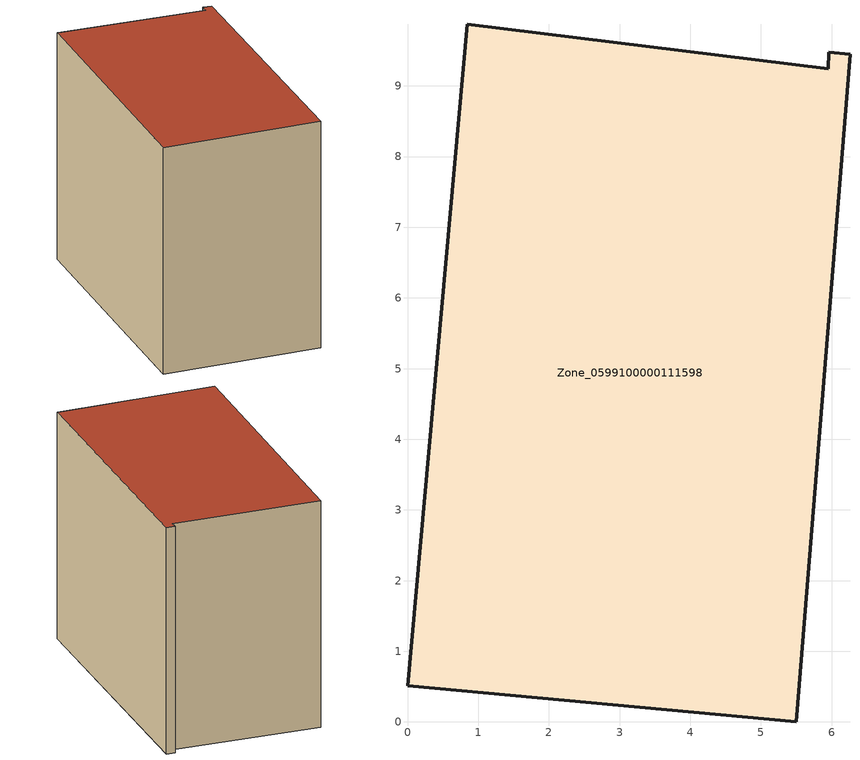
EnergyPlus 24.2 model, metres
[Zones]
Zone_0599100000111598
 floor ground (C_G): 5.5,0 0,0.51 0.84,9.88 5.95,9.24 5.96,9.48 6.26,9.45 z0.39
 wall outside (C_F): 5.5,0 6.26,9.45 5.96,9.48 5.95,9.24 0.84,9.88 0,0.51 5.5,0 z0.39:8.55
 roof outside (C_R): 0,0.51 5.5,0 6.26,9.45 5.96,9.48 5.95,9.24 0.84,9.88 z8.55
[BUILDING]
Pand.0599100000111598: North Axis=0; Terrain=City; Loads Convergence Tolerance Value=0.04; Temperature Convergence Tolerance Value=0.4; Solar Distribution=FullExterior; Maximum Number of Warmup Days=25; Minimum Number of Warmup Days=1
[Site:Location]
Rotterdam.The.Hague.AP_ZH_NLD Design_Conditions: Latitude=51.96; Longitude=4.45; Time Zone=1; Elevation=-4.5
[SITE:GROUNDTEMPERATURE:BUILDINGSURFACE]
18, 18, 18, 18, 18, 18, 18, 18, 18, 18, 18, 18
[MATERIAL] Thermal Absorptance=0.9; Solar Absorptance=0.7; Visible Absorptance=0.7
Name | Roughness | Thickness | Conductivity | Density | Specific Heat
G.TI.1965-1974 | MediumSmooth | 0.15 | 0.882353 | 540 | 1210
F.TI.1965-1974 | Rough | 0.3 | 0.697674 | 1920 | 840
R.TI.1965-1974 | MediumRough | 0.2 | 0.232558 | 1500 | 1000
[CONSTRUCTION]
C_G: G.TI.1965-1974
C_F: F.TI.1965-1974
C_R: R.TI.1965-1974
[ZONE]
Zone_0599100000111598: Type=1; Multiplier=1; Ceiling Height=Autocalculate; Volume=Autocalculate; Floor Area=autocalculate; Part of Total Floor Area=Yes
[ZONEINFILTRATION:DESIGNFLOWRATE]
Infil_Zone_0599100000111598: Zone or ZoneList or Space or SpaceList=Zone_0599100000111598; Schedule=AlwaysOn; Design Flow Rate Calculation Method=Flow/Area; Flow Rate per Floor Area=0.003; Constant Term Coefficient=1; Temperature Term Coefficient=0; Velocity Term Coefficient=0; Velocity Squared Term Coefficient=0
[HVACTEMPLATE:ZONE:IDEALLOADSAIRSYSTEM]
Zone_0599100000111598: Maximum Heating Supply Air Temperature=50; Minimum Cooling Supply Air Temperature=13; Maximum Heating Supply Air Humidity Ratio=0.0156; Minimum Cooling Supply Air Humidity Ratio=0.0077; Heating Limit=NoLimit; Cooling Limit=NoLimit; Dehumidification Control Type=ConstantSensibleHeatRatio; Cooling Sensible Heat Ratio=0.7; Dehumidification Setpoint=60; Humidification Control Type=None; Humidification Setpoint=30; Outdoor Air Method=None; Outdoor Air Flow Rate per Person=0.00944; Outdoor Air Flow Rate per Zone Floor Area=0; Outdoor Air Flow Rate per Zone=0; Demand Controlled Ventilation Type=None; Outdoor Air Economizer Type=NoEconomizer; Heat Recovery Type=None; Sensible Heat Recovery Effectiveness=0.7; Latent Heat Recovery Effectiveness=0.65
[ZONECONTROL:THERMOSTAT]
ThermostatControl_Zone_0599100000111598: Zone or ZoneList=Zone_0599100000111598; Control Type Schedule=DualSetpointControlType; Control 1=Thermostat_Zone_0599100000111598; Temperature Difference Between Cutout And Setpoint=0
[THERMOSTATSETPOINT:DUALSETPOINT]
Thermostat_Zone_0599100000111598: Heating Setpoint Temperature Schedule=HeatingSetpoint_Zone_0599100000111598; Cooling Setpoint Temperature Schedule=CoolingSetpoint_Zone_0599100000111598
[SCHEDULE:COMPACT]
HeatingSetpoint_Zone_0599100000111598: Through: 12/31, For: AllDays, Until: 24:00, 21
CoolingSetpoint_Zone_0599100000111598: Through: 12/31, For: AllDays, Until: 24:00, 24
DualSetpointControlType: Through: 12/31, For: AllDays, Until: 24:00, 4
AlwaysOn: Through: 12/31, For: AllDays, Until: 24:00, 1
